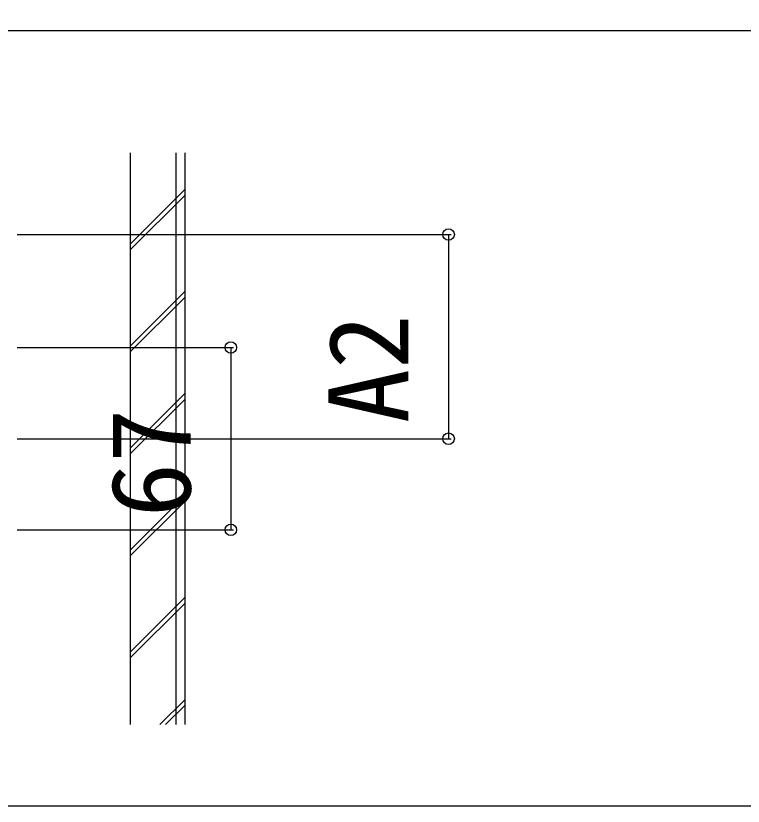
# Model space of a CAD drawing. Units: millimetres, scale not verified. Extents: x -1750 to 1750, y -2608 to 2592.
# Drawn here: x 1218 to 1485.2, y -1378.5 to -1088.2 of the extents above; entities that cross this region are included whole.
import ezdxf
from ezdxf.enums import TextEntityAlignment as Align

# ---------------------------------------------------------------- set-up
doc = ezdxf.new("R2010")
doc.units = ezdxf.units.MM
doc.header["$LTSCALE"] = 14
for name, color, linetype in [('0-4_YKK_12', 2, 'Continuous'), ('0-6_YKK_D', 6, 'Continuous'), ('0-8_YSS_K', 3, 'Continuous')]:
    doc.layers.add(name, color=color, linetype=linetype)
doc.styles.add('ＭＳ ゴシック', font='')
doc.styles.get('ＭＳ ゴシック').set_extended_font_data('MS Gothic')

msp = doc.modelspace()

# ---------------------------------------------------------------- linework, layer by layer
at = {"layer": '0-4_YKK_12'}
msp.add_lwpolyline([(925, -478.5), (1600, -478.5), (1600, -1378.5), (925, -1378.5)], close=True, dxfattribs=at)
at = {"layer": '0-6_YKK_D'}
for p, q in [((1218.45, -1168.5), (1377.96, -1168.5)), ((1376.96, -1168.5), (1376.96, -1243.5)), ((1218.45, -1210), (1297.96, -1210)), ((1296.96, -1210), (1296.96, -1277)), ((1218.45, -1243.5), (1377.96, -1243.5)), ((1218.45, -1277), (1297.96, -1277))]:
    msp.add_line(p, q, dxfattribs=at)
msp.add_lwpolyline([(1173.72, -1193.5), (1175.92, -1185.29), (1200.52, -1093.5), (1576.1, -1093.5)], dxfattribs=at)
for centre in [(1376.96, -1168.5), (1296.96, -1210), (1376.96, -1243.5), (1296.96, -1277)]:
    msp.add_circle(centre, 2.12, dxfattribs=at)
at = {"layer": '0-8_YSS_K'}
for p, q in [((1260, -1138.5), (1260, -1348.5)), ((1276.8, -1138.5), (1276.8, -1348.5)), ((1280, -1138.5), (1280, -1348.5)), ((1260, -1171.99), (1280, -1151.99)), ((1260, -1174.11), (1280, -1154.11)), ((1260, -1209.46), (1280, -1189.46)), ((1260, -1211.59), (1280, -1191.59)), ((1260, -1246.94), (1280, -1226.94)), ((1260, -1249.06), (1280, -1229.06)), ((1260, -1284.42), (1280, -1264.42)), ((1260, -1286.54), (1280, -1266.54)), ((1260, -1321.89), (1280, -1301.89)), ((1260, -1324.02), (1280, -1304.02)), ((1270.87, -1348.5), (1280, -1339.37)), ((1272.99, -1348.5), (1280, -1341.49))]:
    msp.add_line(p, q, dxfattribs=at)

# ---------------------------------------------------------------- texts
at = {"layer": '0-6_YKK_D', "style": 'ＭＳ ゴシック'}
for s, p in [('A2', (1370.96, -1237.82)), ('67', (1290.96, -1272.36))]:
    msp.add_text(s, height=29.33, rotation=90, dxfattribs=at).set_placement(p, align=Align.BOTTOM_LEFT)

doc.saveas('drawing.dxf')
